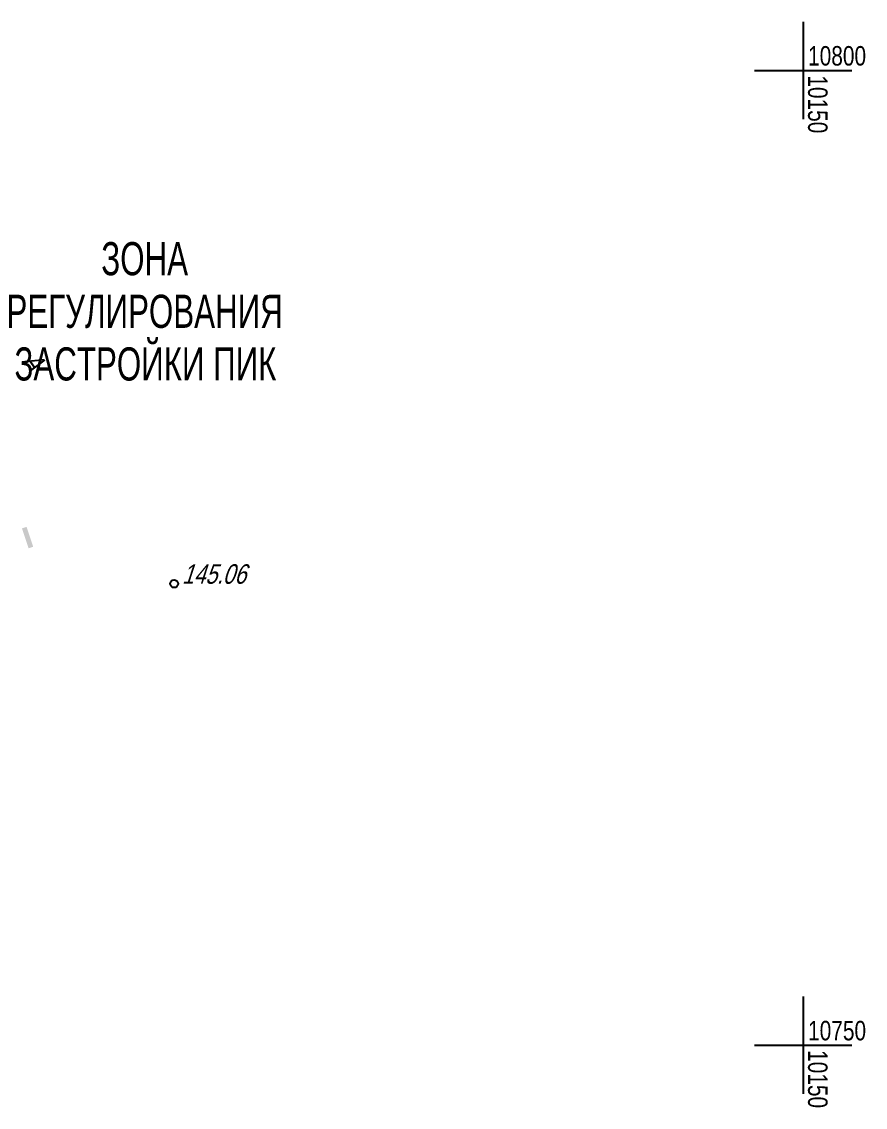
# Model space of a CAD drawing. Extents: x 10048 to 10153, y 10747 to 10813.
# Drawn here: x 10109.9 to 10153.2, y 10746.8 to 10802.5 of the extents above; entities that cross this region are included whole.
import ezdxf
from ezdxf.enums import TextEntityAlignment as Align

# ---------------------------------------------------------------- set-up
doc = ezdxf.new("R2010")
doc.units = 0
doc.layers.add('38_1', color=7, linetype='Continuous', lineweight=53)
doc.layers.add('Красные линии', color=7, linetype='Continuous', lineweight=25)
for name, color, linetype in [('51', 7, 'Continuous'), ('51_Сетка_координат', 7, 'Continuous'), ('52_Топонимика', 7, 'Continuous')]:
    doc.layers.add(name, color=color, linetype=linetype)
doc.styles.add('RUSSIAN_1251', font='RUSSIAN_1251')
doc.styles.get("Standard").update_dxf_attribs({"font": 'russian_1251.shx', "width": 0.8})
doc.styles.add('Style-RUSSIAN_1251', font='RUSSIAN_1251.shx')

msp = doc.modelspace()

# ---------------------------------------------------------------- hatches: boundary and pattern name
at = {"layer": 'Красные линии', "linetype": 'Continuous', "lineweight": 25}
msp.add_hatch(color=8, dxfattribs=at).paths.add_polyline_path([(10110.528, 10775.568), (10110.186, 10776.588), (10109.949, 10776.508), (10110.291, 10775.489)])

# ---------------------------------------------------------------- linework, layer by layer
at = {"layer": '38_1', "color": 8, "lineweight": 25}
msp.add_circle((10117.75, 10773.671), 0.2, dxfattribs=at)
at = {"layer": '51_Сетка_координат', "color": 8}
for points in [[(10150, 10802.5), (10150, 10797.5)], [(10147.5, 10800), (10152.5, 10800)], [(10150, 10752.5), (10150, 10747.5)], [(10150, 10752.5), (10150, 10747.5)], [(10147.5, 10750), (10152.5, 10750)], [(10147.5, 10750), (10152.5, 10750)]]:
    msp.add_lwpolyline(points, dxfattribs=at)

# ---------------------------------------------------------------- texts
at = {"layer": '38_1', "color": 8, "lineweight": 25, "oblique": 17.9909, "width": 0.8}
msp.add_text('145.06    ', height=1, dxfattribs=at).set_placement((10118.15, 10773.67))
at = {"layer": '51', "color": 8, "linetype": 'Continuous', "width": 0.8}
for s, p in [('10800', (10150.25, 10800.25)), ('10750', (10150.25, 10750.25))]:
    msp.add_text(s, height=1, dxfattribs=at).set_placement(p)
for p in [(10150.25, 10799.75), (10150.25, 10749.75)]:
    msp.add_text('10150', height=1, rotation=269.9801, dxfattribs=at).set_placement(p)
at = {"layer": '52_Топонимика', "color": 8, "style": 'RUSSIAN_1251', "oblique": 15, "width": 0.8}
msp.add_text('А', height=1, rotation=305.268, dxfattribs=at).set_placement((10109.939, 10785.092))
at = {"layer": 'Красные линии', "color": 8, "linetype": 'Continuous', "lineweight": 53, "style": 'Style-RUSSIAN_1251', "width": 0.705883}
for s, p in [('ЗОНА', (10116.24, 10790.346)), ('РЕГУЛИРОВАНИЯ', (10116.236, 10787.646)), ('ЗАСТРОЙКИ ПИК', (10116.279, 10784.947))]:
    msp.add_text(s, height=1.7, dxfattribs=at).set_placement(p, align=Align.MIDDLE_CENTER)

doc.saveas('drawing.dxf')
